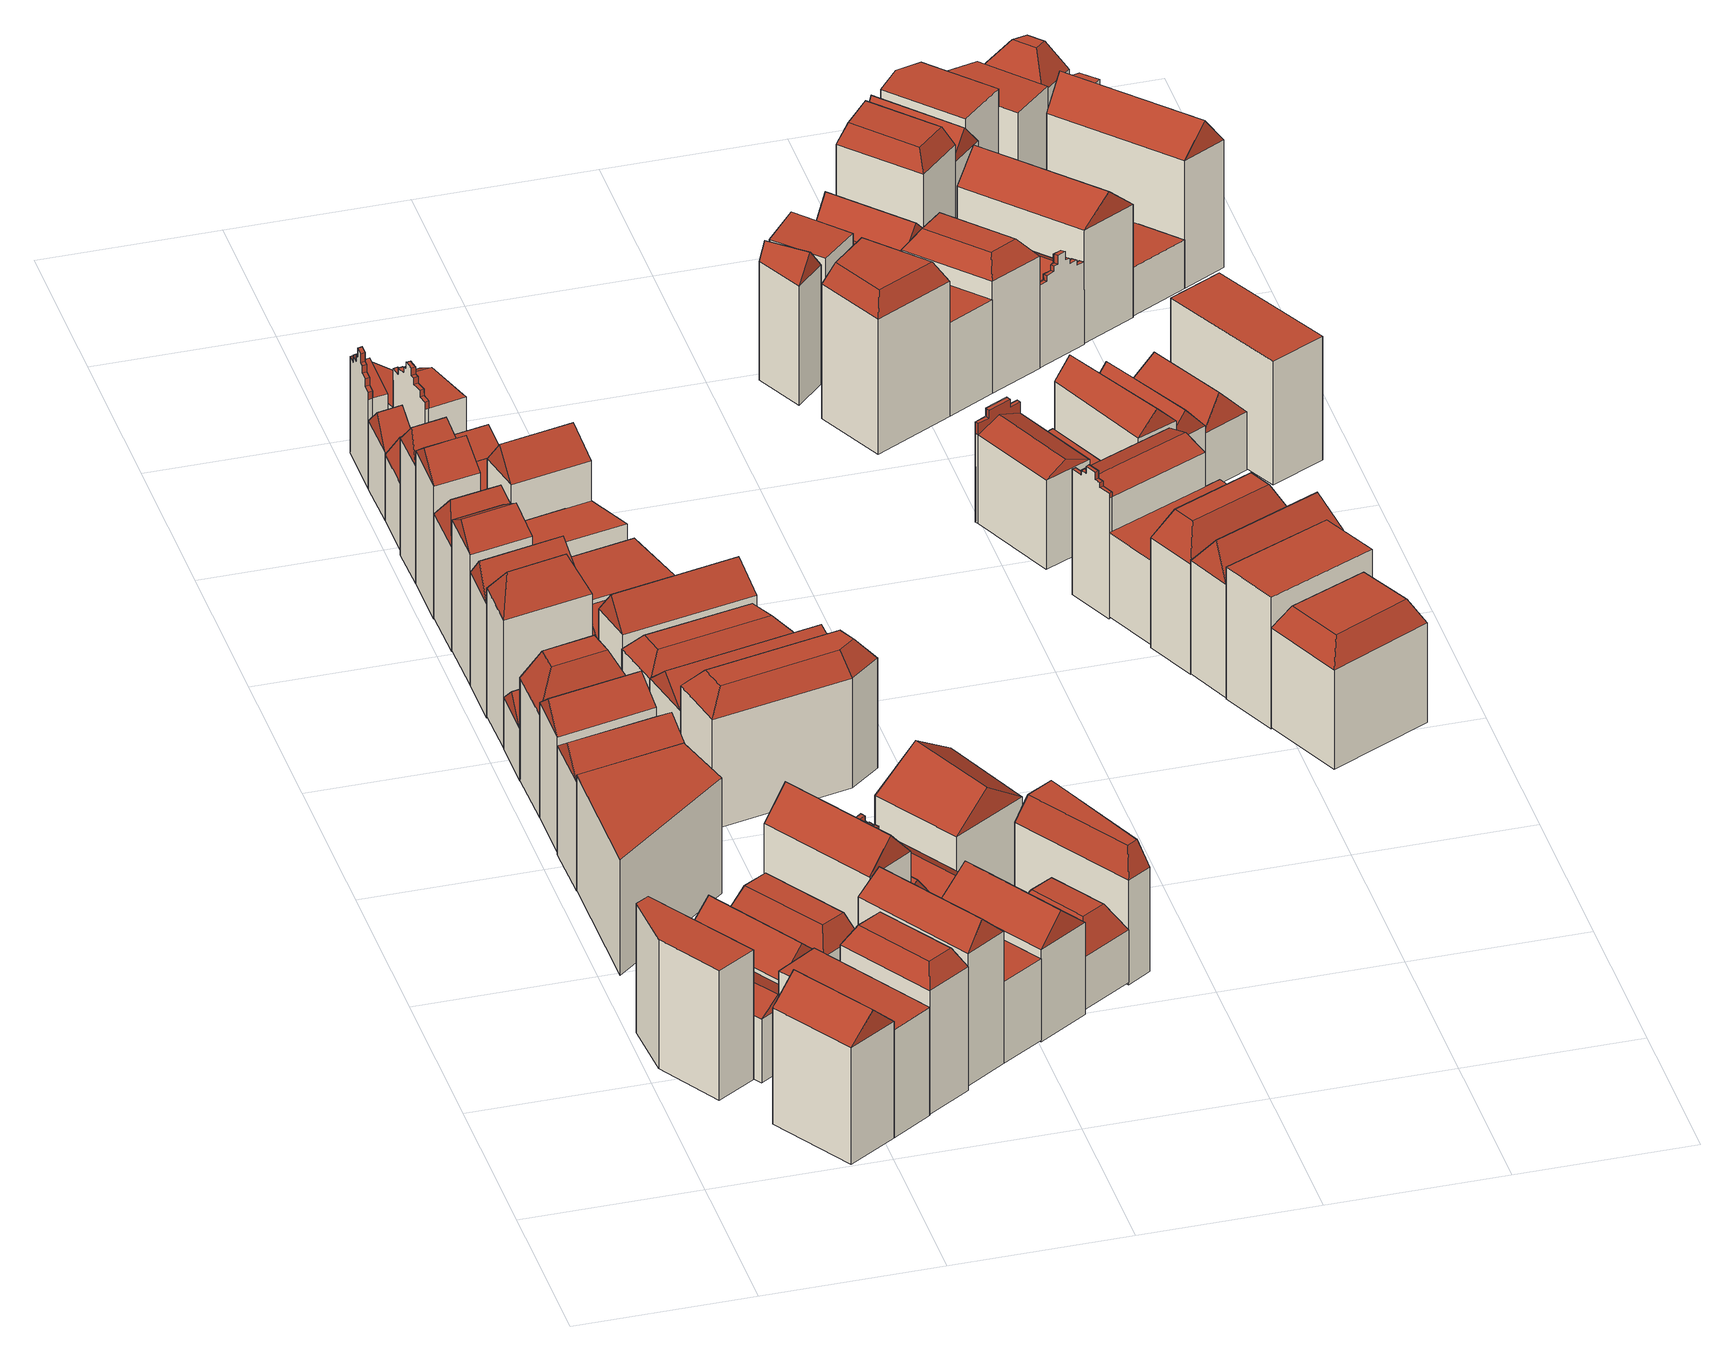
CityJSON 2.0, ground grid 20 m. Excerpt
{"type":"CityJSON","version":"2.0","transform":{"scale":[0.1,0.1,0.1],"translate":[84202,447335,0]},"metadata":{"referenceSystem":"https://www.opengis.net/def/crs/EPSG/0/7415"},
"CityObjects":{
"building1":{"type":"Building","geometry":[{"type":"Solid","lod":"2","boundaries":[[[[0,1,2,3,4]],[[5,6,7,8,9]],[[3,2,8,7]],[[0,4,6,5]],[[2,1,9,8]],[[4,3,7,6]],[[1,0,5,9]]]],"semantics":{"surfaces":[{"type":"GroundSurface"},{"type":"RoofSurface"},{"type":"WallSurface"}],"values":[[0,1,2,2,2,2,2]]}}]},
"building2":{"type":"Building","geometry":[{"type":"Solid","lod":"2","boundaries":[[[[10,11,12,13]],[[12,11,14,15]],[[10,13,16,17]],[[11,10,17,14]],[[17,16,18,19]],[[15,14,19,18]],[[14,17,19]],[[18,16,20,21,22,23,24,25,26,27,28,29,15]],[[30,31,32,33,34,35,36,37,38,39,40,41,42,4]],[[25,24,36,35]],[[26,25,35,34]],[[12,15,30,4]],[[27,26,34,33]],[[13,12,4,42]],[[20,16,41,40]],[[16,13,42,41]],[[28,27,33,32]],[[21,20,40,39]],[[29,28,32,31]],[[22,21,39,38]],[[15,29,31,30]],[[23,22,38,37]],[[24,23,37,36]]]],"semantics":{"surfaces":[{"type":"GroundSurface"},{"type":"WallSurface"},{"type":"RoofSurface"}],"values":[[0,1,1,1,2,2,2,2,1,2,2,1,2,0,2,1,2,2,2,2,2,2,2]]}}]},
"building3":{"type":"Building","geometry":[{"type":"Solid","lod":"2","boundaries":[[[[43,44,45,46]],[[45,44,47,48]],[[43,46,49,50]],[[46,45,48,49]],[[44,43,50,47]],[[50,49,51,52]],[[49,48,51]],[[48,47,52,51]],[[47,50,52]]]],"semantics":{"surfaces":[{"type":"GroundSurface"},{"type":"WallSurface"},{"type":"RoofSurface"}],"values":[[0,1,1,1,1,2,2,2,2]]}}]},
"building4":{"type":"Building","geometry":[{"type":"Solid","lod":"2","boundaries":[[[[53,54,42,55]],[[42,54,56,57]],[[53,55,58,59]],[[55,42,57,58]],[[54,53,59,56]],[[59,58,60,61]],[[58,57,60]],[[57,56,61,60]],[[56,59,61]]]],"semantics":{"surfaces":[{"type":"GroundSurface"},{"type":"WallSurface"},{"type":"RoofSurface"}],"values":[[0,1,1,1,1,2,2,2,2]]}}]},
"building5":{"type":"Building","geometry":[{"type":"Solid","lod":"2","boundaries":[[[[62,63,64,45]],[[65,66,67,68]],[[64,63,68,67]],[[62,45,66,65]],[[45,64,67,66]],[[63,62,65,68]]]],"semantics":{"surfaces":[{"type":"GroundSurface"},{"type":"RoofSurface"},{"type":"WallSurface"}],"values":[[0,1,2,2,2,2]]}}]},
"building6":{"type":"Building","geometry":[{"type":"Solid","lod":"2","boundaries":[[[[69,70,71,72]],[[73,74,75,76]],[[71,70,76,75]],[[69,72,74,73]],[[72,71,75,74]],[[70,69,73,76]]]],"semantics":{"surfaces":[{"type":"GroundSurface"},{"type":"RoofSurface"},{"type":"WallSurface"}],"values":[[0,1,2,2,2,2]]}}]},
"building7":{"type":"Building","geometry":[{"type":"Solid","lod":"2","boundaries":[[[[77,78,79,80]],[[79,78,81,82]],[[77,80,83,84]],[[80,79,82,83]],[[78,77,84,81]],[[84,83,85,86]],[[83,82,85]],[[82,81,86,85]],[[81,84,86]]]],"semantics":{"surfaces":[{"type":"GroundSurface"},{"type":"WallSurface"},{"type":"RoofSurface"}],"values":[[0,1,1,1,1,2,2,2,2]]}}]},
"building8":{"type":"Building","geometry":[{"type":"Solid","lod":"2","boundaries":[[[[87,88,89,90]],[[89,88,91,92]],[[87,90,93,94]],[[90,89,92,93]],[[88,87,94,91]],[[94,93,95,96]],[[93,92,95]],[[92,91,96,95]],[[91,94,96]]]],"semantics":{"surfaces":[{"type":"GroundSurface"},{"type":"WallSurface"},{"type":"RoofSurface"}],"values":[[0,1,1,1,1,2,2,2,2]]}}]},
"building9":{"type":"Building","geometry":[{"type":"Solid","lod":"2","boundaries":[[[[97,53,55,98]],[[55,53,99,100]],[[97,98,101,102]],[[98,55,100,101]],[[53,97,102,99]],[[99,102,103,104]],[[102,101,105,103]],[[101,100,106,105]],[[100,99,104,106]],[[103,105,106,104]]]],"semantics":{"surfaces":[{"type":"GroundSurface"},{"type":"WallSurface"},{"type":"RoofSurface"}],"values":[[0,1,1,1,1,2,2,2,2,2]]}}]},
"building10":{"type":"Building","geometry":[{"type":"Solid","lod":"2","boundaries":[[[[107,108,90,109]],[[90,108,110,111]],[[107,109,112,113]],[[109,90,111,112]],[[108,107,113,110]],[[110,113,114,115]],[[113,112,116,114]],[[112,111,117,116]],[[111,110,115,117]],[[114,116,117,115]]]],"semantics":{"surfaces":[{"type":"GroundSurface"},{"type":"WallSurface"},{"type":"RoofSurface"}],"values":[[0,1,1,1,1,2,2,2,2,2]]}}]},
"building11":{"type":"Building","geometry":[{"type":"Solid","lod":"2","boundaries":[[[[118,119,120,121]],[[120,119,122,123]],[[118,121,124,125]],[[121,120,123,124]],[[119,118,125,122]],[[122,125,126,127]],[[125,124,128,126]],[[124,123,129,128]],[[123,122,127,129]],[[126,128,129,127]]]],"semantics":{"surfaces":[{"type":"GroundSurface"},{"type":"WallSurface"},{"type":"RoofSurface"}],"values":[[0,1,1,1,1,2,2,2,2,2]]}}]},
"building12":{"type":"Building","geometry":[{"type":"Solid","lod":"2","boundaries":[[[[130,131,132,133]],[[132,131,134,135]],[[130,133,136,137]],[[133,132,135,136]],[[131,130,137,134]],[[137,136,138,139]],[[136,135,138]],[[135,134,139,138]],[[134,137,139]]]],"semantics":{"surfaces":[{"type":"GroundSurface"},{"type":"WallSurface"},{"type":"RoofSurface"}],"values":[[0,1,1,1,1,2,2,2,2]]}}]},
"building13":{"type":"Building","geometry":[{"type":"Solid","lod":"2","boundaries":[[[[140,141,142,143]],[[142,141,144,145]],[[140,143,146,147]],[[143,142,145,146]],[[141,140,147,144]],[[147,146,148,149]],[[146,145,148]],[[145,144,149,148]],[[144,147,149]]]],"semantics":{"surfaces":[{"type":"GroundSurface"},{"type":"WallSurface"},{"type":"RoofSurface"}],"values":[[0,1,1,1,1,2,2,2,2]]}}]},
"building14":{"type":"Building","geometry":[{"type":"Solid","lod":"2","boundaries":[[[[150,151,152,153]],[[152,151,154,155]],[[150,153,156,157]],[[153,152,155,156]],[[151,150,157,154]],[[157,156,158,159]],[[156,155,158]],[[155,154,159,158]],[[154,157,159]]]],"semantics":{"surfaces":[{"type":"GroundSurface"},{"type":"WallSurface"},{"type":"RoofSurface"}],"values":[[0,1,1,1,1,2,2,2,2]]}}]},
"building15":{"type":"Building","geometry":[{"type":"Solid","lod":"2","boundaries":[[[[160,161,162,163]],[[162,161,164,165]],[[160,163,166,167]],[[163,162,165,166]],[[161,160,167,164]],[[167,166,168,169]],[[166,165,168]],[[165,164,169,168]],[[164,167,169]]]],"semantics":{"surfaces":[{"type":"GroundSurface"},{"type":"WallSurface"},{"type":"RoofSurface"}],"values":[[0,1,1,1,1,2,2,2,2]]}}]},
"building16":{"type":"Building","geometry":[{"type":"Solid","lod":"2","boundaries":[[[[170,171,172,173]],[[172,171,174,175]],[[170,173,176,177]],[[173,172,175,176]],[[171,170,177,174]],[[177,176,178,179]],[[176,175,178]],[[175,174,179,178]],[[174,177,179]]]],"semantics":{"surfaces":[{"type":"GroundSurface"},{"type":"WallSurface"},{"type":"RoofSurface"}],"values":[[0,1,1,1,1,2,2,2,2]]}}]},
"building17":{"type":"Building","geometry":[{"type":"Solid","lod":"2","boundaries":[[[[180,181,182,183]],[[182,181,184,185]],[[180,183,186,187]],[[183,182,185,186]],[[181,180,187,184]],[[187,186,188,189]],[[186,185,188]],[[185,184,189,188]],[[184,187,189]]]],"semantics":{"surfaces":[{"type":"GroundSurface"},{"type":"WallSurface"},{"type":"RoofSurface"}],"values":[[0,1,1,1,1,2,2,2,2]]}}]},
"building18":{"type":"Building","geometry":[{"type":"Solid","lod":"2","boundaries":[[[[190,191,192,193]],[[192,191,194,195]],[[190,193,196,197]],[[193,192,195,196]],[[191,190,197,194]],[[197,196,198,199]],[[196,195,198]],[[195,194,199,198]],[[194,197,199]]]],"semantics":{"surfaces":[{"type":"GroundSurface"},{"type":"WallSurface"},{"type":"RoofSurface"}],"values":[[0,1,1,1,1,2,2,2,2]]}}]},
"building19":{"type":"Building","geometry":[{"type":"Solid","lod":"2","boundaries":[[[[200,201,202,203]],[[202,201,204,205]],[[200,203,206,207]],[[203,202,205,206]],[[201,200,207,204]],[[207,206,208,209]],[[206,205,208]],[[205,204,209,208]],[[204,207,209]]]],"semantics":{"surfaces":[{"type":"GroundSurface"},{"type":"WallSurface"},{"type":"RoofSurface"}],"values":[[0,1,1,1,1,2,2,2,2]]}}]},
"building20":{"type":"Building","geometry":[{"type":"Solid","lod":"2","boundaries":[[[[210,211,203,212]],[[203,211,213,214]],[[210,212,215,216]],[[212,203,214,215]],[[211,210,216,213]],[[216,215,217,218]],[[215,214,217]],[[214,213,218,217]],[[213,216,218]]]],"semantics":{"surfaces":[{"type":"GroundSurface"},{"type":"WallSurface"},{"type":"RoofSurface"}],"values":[[0,1,1,1,1,2,2,2,2]]}}]},
"building21":{"type":"Building","geometry":[{"type":"Solid","lod":"2","boundaries":[[[[219,220,221,222]],[[221,220,223,224]],[[219,222,225,226]],[[222,221,224,225]],[[220,219,226,223]],[[223,226,227,228]],[[226,225,229,227]],[[225,224,230,229]],[[224,223,228,230]],[[227,229,230,228]]]],"semantics":{"surfaces":[{"type":"GroundSurface"},{"type":"WallSurface"},{"type":"RoofSurface"}],"values":[[0,1,1,1,1,2,2,2,2,2]]}}]},
"building22":{"type":"Building","geometry":[{"type":"Solid","lod":"2","boundaries":[[[[231,232,233,182]],[[234,235,236,237]],[[233,232,237,236]],[[231,182,235,234]],[[182,233,236,235]],[[232,231,234,237]]]],"semantics":{"surfaces":[{"type":"GroundSurface"},{"type":"RoofSurface"},{"type":"WallSurface"}],"values":[[0,1,2,2,2,2]]}}]},
"building23":{"type":"Building","geometry":[{"type":"Solid","lod":"2","boundaries":[[[[238,239,173,240]],[[173,239,241,242]],[[238,240,243,244]],[[240,173,242,243]],[[239,238,244,241]],[[244,243,245,246]],[[243,242,245]],[[242,241,246,245]],[[241,244,246]]]],"semantics":{"surfaces":[{"type":"GroundSurface"},{"type":"WallSurface"},{"type":"RoofSurface"}],"values":[[0,1,1,1,1,2,2,2,2]]}}]},
"building24":{"type":"Building","geometry":[{"type":"Solid","lod":"2","boundaries":[[[[247,248,222,249]],[[222,248,250,251]],[[247,249,252,253]],[[249,222,251,252]],[[248,247,253,250]],[[253,252,254,255]],[[252,251,254]],[[251,250,255,254]],[[250,253,255]]]],"semantics":{"surfaces":[{"type":"GroundSurface"},{"type":"WallSurface"},{"type":"RoofSurface"}],"values":[[0,1,1,1,1,2,2,2,2]]}}]},
"building25":{"type":"Building","geometry":[{"type":"Solid","lod":"2","boundaries":[[[[256,247,257,258]],[[257,247,259,260]],[[256,258,261,262]],[[247,256,262,259]],[[262,261,263,264]],[[260,259,264,263]],[[259,262,264]],[[263,261,265,266,267,268,269,270,271,272,273,274,275,276,277,278,260]],[[279,280,281,282,283,284,285,286,287,288,289,290,291,292,293,294,295,249]],[[270,269,289,288]],[[278,277,281,280]],[[271,270,288,287]],[[260,278,280,279]],[[257,260,279,249]],[[272,271,287,286]],[[258,257,249,295]],[[265,261,294,293]],[[261,258,295,294]],[[273,272,286,285]],[[266,265,293,292]],[[274,273,285,284]],[[267,266,292,291]],[[275,274,284,283]],[[268,267,291,290]],[[276,275,283,282]],[[269,268,290,289]],[[277,276,282,281]]]],"semantics":{"surfaces":[{"type":"GroundSurface"},{"type":"WallSurface"},{"type":"RoofSurface"}],"values":[[0,1,1,1,2,2,2,2,1,2,2,2,2,1,2,0,2,1,2,2,2,2,2,2,2,2,2]]}}]},
"building26":{"type":"Building","geometry":[{"type":"Solid","lod":"2","boundaries":[[[[296,297,298,299]],[[298,297,300,301]],[[296,299,302,303]],[[299,298,301,302]],[[297,296,303,300]],[[303,302,304]],[[302,301,305,304]],[[301,300,305]],[[300,303,304,305]]]],"semantics":{"surfaces":[{"type":"GroundSurface"},{"type":"WallSurface"},{"type":"RoofSurface"}],"values":[[0,1,1,1,1,2,2,2,2]]}}]},
"building27":{"type":"Building","geometry":[{"type":"Solid","lod":"2","boundaries":[[[[306,307,299,308]],[[299,307,309,310]],[[306,308,311,312]],[[308,299,310,311]],[[312,311,313,314]],[[311,310,313]],[[310,309,314,313]],[[314,309,315,316,317,318,319,320,321,322,323,324,325,326,327,328,312]],[[329,330,331,332,333,334,335,336,337,338,339,340,341,342,343,344,296,345]],[[320,319,339,338]],[[307,306,345,296]],[[328,327,331,330]],[[309,307,296,344]],[[321,320,338,337]],[[312,328,330,329]],[[322,321,337,336]],[[315,309,344,343]],[[323,322,336,335]],[[316,315,343,342]],[[306,312,329,345]],[[324,323,335,334]],[[317,316,342,341]],[[325,324,334,333]],[[318,317,341,340]],[[326,325,333,332]],[[319,318,340,339]],[[327,326,332,331]]]],"semantics":{"surfaces":[{"type":"GroundSurface"},{"type":"WallSurface"},{"type":"RoofSurface"}],"values":[[0,1,1,1,2,2,2,2,1,2,0,2,1,2,2,2,2,2,2,1,2,2,2,2,2,2,2]]}}]},
"building28":{"type":"Building","geometry":[{"type":"Solid","lod":"2","boundaries":[[[[346,347,348,349]],[[348,347,350,351]],[[346,349,352,353]],[[349,348,351,352]],[[347,346,353,350]],[[353,352,354,355]],[[352,351,354]],[[351,350,355,354]],[[350,353,355]]]],"semantics":{"surfaces":[{"type":"GroundSurface"},{"type":"WallSurface"},{"type":"RoofSurface"}],"values":[[0,1,1,1,1,2,2,2,2]]}}]},
"building29":{"type":"Building","geometry":[{"type":"Solid","lod":"2","boundaries":[[[[356,357,358,359]],[[360,361,362,363]],[[358,357,363,362]],[[356,359,361,360]],[[359,358,362,361]],[[357,356,360,363]]]],"semantics":{"surfaces":[{"type":"GroundSurface"},{"type":"RoofSurface"},{"type":"WallSurface"}],"values":[[0,1,2,2,2,2]]}}]},
"building30":{"type":"Building","geometry":[{"type":"Solid","lod":"2","boundaries":[[[[364,365,366,367]],[[366,365,368,369]],[[364,367,370,371]],[[365,364,371,368]],[[371,370,372,373]],[[369,368,373,372]],[[368,371,373]],[[372,370,374,375,376,377,378,379,380,381,382,383,384,385,386,387,369]],[[388,389,390,391,392,393,394,395,396,397,398,399,400,401,402,403,404,405]],[[379,378,398,397]],[[387,386,390,389]],[[380,379,397,396]],[[369,387,389,388]],[[366,369,388,405]],[[381,380,396,395]],[[367,366,405,404]],[[374,370,403,402]],[[370,367,404,403]],[[382,381,395,394]],[[375,374,402,401]],[[383,382,394,393]],[[376,375,401,400]],[[384,383,393,392]],[[377,376,400,399]],[[385,384,392,391]],[[378,377,399,398]],[[386,385,391,390]]]],"semantics":{"surfaces":[{"type":"GroundSurface"},{"type":"WallSurface"},{"type":"RoofSurface"}],"values":[[0,1,1,1,2,2,2,2,1,2,2,2,2,1,2,0,2,1,2,2,2,2,2,2,2,2,2]]}}]},
"building31":{"type":"Building","geometry":[{"type":"Solid","lod":"2","boundaries":[[[[406,407,408,409]],[[408,407,410,411]],[[406,409,412,413]],[[409,408,411,412]],[[407,406,413,410]],[[413,412,414,415]],[[412,411,414]],[[411,410,415,414]],[[410,413,415]]]],"semantics":{"surfaces":[{"type":"GroundSurface"},{"type":"WallSurface"},{"type":"RoofSurface"}],"values":[[0,1,1,1,1,2,2,2,2]]}}]},
"building32":{"type":"Building","geometry":[{"type":"Solid","lod":"2","boundaries":[[[[416,417,418,419]],[[420,421,422,423]],[[418,417,423,422]],[[416,419,421,420]],[[419,418,422,421]],[[417,416,420,423]]]],"semantics":{"surfaces":[{"type":"GroundSurface"},{"type":"RoofSurface"},{"type":"WallSurface"}],"values":[[0,1,2,2,2,2]]}}]},
"building33":{"type":"Building","geometry":[{"type":"Solid","lod":"2","boundaries":[[[[424,425,426,427]],[[426,425,428,429]],[[424,427,430,431]],[[427,426,429,430]],[[425,424,431,428]],[[431,430,432,433]],[[430,429,432]],[[429,428,433,432]],[[428,431,433]]]],"semantics":{"surfaces":[{"type":"GroundSurface"},{"type":"WallSurface"},{"type":"RoofSurface"}],"values":[[0,1,1,1,1,2,2,2,2]]}}]},
"building34":{"type":"Building","geometry":[{"type":"Solid","lod":"2","boundaries":[[[[434,435,436,437]],[[436,435,438,439]],[[434,437,440,441]],[[437,436,439,440]],[[435,434,441,438]],[[441,440,442,443]],[[440,439,442]],[[439,438,443,442]],[[438,441,443]]]],"semantics":{"surfaces":[{"type":"GroundSurface"},{"type":"WallSurface"},{"type":"RoofSurface"}],"values":[[0,1,1,1,1,2,2,2,2]]}}]},
"building35":{"type":"Building","geometry":[{"type":"Solid","lod":"2","boundaries":[[[[444,445,446,447]],[[446,445,448,449]],[[444,447,450,451]],[[447,446,449,450]],[[445,444,451,448]],[[451,450,452,453]],[[450,449,452]],[[449,448,453,452]],[[448,451,453]]]],"semantics":{"surfaces":[{"type":"GroundSurface"},{"type":"WallSurface"},{"type":"RoofSurface"}],"values":[[0,1,1,1,1,2,2,2,2]]}}]},
"building36":{"type":"Building","geometry":[{"type":"Solid","lod":"2","boundaries":[[[[454,444,447,455]],[[447,444,456,457]],[[454,455,458,459]],[[455,447,457,458]],[[444,454,459,456]],[[459,458,460,461]],[[458,457,460]],[[457,456,461,460]],[[456,459,461]]]],"semantics":{"surfaces":[{"type":"GroundSurface"},{"type":"WallSurface"},{"type":"RoofSurface"}],"values":[[0,1,1,1,1,2,2,2,2]]}}]},
"building37":{"type":"Building","geometry":[{"type":"Solid","lod":"2","boundaries":[[[[462,463,464,465]],[[464,463,466,467]],[[462,465,468,469]],[[465,464,467,468]],[[463,462,469,466]],[[466,469,470,471]],[[469,468,472,470]],[[468,467,473,472]],[[467,466,471,473]],[[470,472,473,471]]]],"semantics":{"surfaces":[{"type":"GroundSurface"},{"type":"WallSurface"},{"type":"RoofSurface"}],"values":[[0,1,1,1,1,2,2,2,2,2]]}}]},
"building38":{"type":"Building","geometry":[{"type":"Solid","lod":"2","boundaries":[[[[474,475,476,477,478]],[[477,476,479,480]],[[474,478,481,482]],[[476,475,483,479]],[[478,477,480,481]],[[475,474,482,483]],[[483,482,484,485]],[[482,481,486,484]],[[481,480,487,486]],[[480,479,488,487]],[[479,483,485,488]],[[484,486,487,488,485]]]],"semantics":{"surfaces":[{"type":"GroundSurface"},{"type":"WallSurface"},{"type":"RoofSurface"}],"values":[[0,1,1,1,1,1,2,2,2,2,2,2]]}}]},
"building39":{"type":"Building","geometry":[{"type":"Solid","lod":"2","boundaries":[[[[489,490,465,491]],[[465,490,492,493]],[[489,491,494,495]],[[491,465,493,494]],[[490,489,495,492]],[[495,494,496,497]],[[494,493,496]],[[493,492,497,496]],[[492,495,497]]]],"semantics":{"surfaces":[{"type":"GroundSurface"},{"type":"WallSurface"},{"type":"RoofSurface"}],"values":[[0,1,1,1,1,2,2,2,2]]}}]},
"building40":{"type":"Building","geometry":[{"type":"Solid","lod":"2","boundaries":[[[[498,499,500,501]],[[500,499,502,503]],[[498,501,504,505]],[[501,500,503,504]],[[499,498,505,502]],[[505,504,506]],[[504,503,507,506]],[[503,502,507]],[[502,505,506,507]]]],"semantics":{"surfaces":[{"type":"GroundSurface"},{"type":"WallSurface"},{"type":"RoofSurface"}],"values":[[0,1,1,1,1,2,2,2,2]]}}]},
"building41":{"type":"Building","geometry":[{"type":"Solid","lod":"2","boundaries":[[[[508,509,510,511]],[[510,509,512,513]],[[508,511,514,515]],[[511,510,513,514]],[[509,508,515,512]],[[512,515,516,517]],[[515,514,518,516]],[[514,513,519,518]],[[513,512,517,519]],[[516,518,519,517]]]],"semantics":{"surfaces":[{"type":"GroundSurface"},{"type":"WallSurface"},{"type":"RoofSurface"}],"values":[[0,1,1,1,1,2,2,2,2,2]]}}]},
"building42":{"type":"Building","geometry":[{"type":"Solid","lod":"2","boundaries":[[[[520,521,522,523]],[[522,521,524,525]],[[520,523,526,527]],[[523,522,525,526]],[[521,520,527,524]],[[524,527,528,529]],[[527,526,530,528]],[[526,525,531,530]],[[525,524,529,531]],[[528,530,531,529]]]],"semantics":{"surfaces":[{"type":"GroundSurface"},{"type":"WallSurface"},{"type":"RoofSurface"}],"values":[[0,1,1,1,1,2,2,2,2,2]]}}]},
"building43":{"type":"Building","geometry":[{"type":"Solid","lod":"2","boundaries":[[[[532,533,534,535]],[[535,534,536,537]],[[533,532,538,539]],[[534,533,539,536]],[[532,535,537,538]],[[538,537,540]],[[537,536,541,540]],[[536,539,541]],[[539,538,540,541]]]],"semantics":{"surfaces":[{"type":"GroundSurface"},{"type":"WallSurface"},{"type":"RoofSurface"}],"values":[[0,1,1,1,1,2,2,2,2]]}}]},
"building44":{"type":"Building","geometry":[{"type":"Solid","lod":"2","boundaries":[[[[542,543,534,544]],[[545,546,547,548]],[[542,544,546,545]],[[544,534,547,546]],[[543,542,545,548]],[[534,543,548,547]]]],"semantics":{"surfaces":[{"type":"GroundSurface"},{"type":"RoofSurface"},{"type":"WallSurface"}],"values":[[0,1,2,2,2,2]]}}]},
"building45":{"type":"Building","geometry":[{"type":"Solid","lod":"2","boundaries":[[[[549,550,551,552]],[[551,550,553,554]],[[549,552,555,556]],[[552,551,554,555]],[[550,549,556,553]],[[553,556,557,558]],[[556,555,559,557]],[[555,554,560,559]],[[554,553,558,560]],[[557,559,560,558]]]],"semantics":{"surfaces":[{"type":"GroundSurface"},{"type":"WallSurface"},{"type":"RoofSurface"}],"values":[[0,1,1,1,1,2,2,2,2,2]]}}]},
"building46":{"type":"Building","geometry":[{"type":"Solid","lod":"2","boundaries":[[[[561,562,563,564]],[[561,564,565,566]],[[564,563,567,565]],[[563,562,568,567]],[[566,565,569,570]],[[565,567,569]],[[567,568,570,569]],[[570,568,571,572,573,574,575,576,566]],[[577,578,579,580,581,582,583,584,585,586]],[[566,576,578,577]],[[574,573,581,580]],[[562,561,586,585]],[[571,568,584,583]],[[575,574,580,579]],[[568,562,585,584]],[[572,571,583,582]],[[576,575,579,578]],[[573,572,582,581]],[[561,566,577,586]]]],"semantics":{"surfaces":[{"type":"GroundSurface"},{"type":"WallSurface"},{"type":"RoofSurface"}],"values":[[0,1,1,1,2,2,2,2,1,2,2,0,2,2,1,2,2,2,1]]}}]},
"building47":{"type":"Building","geometry":[{"type":"Solid","lod":"2","boundaries":[[[[587,588,589,590]],[[591,592,593,594]],[[589,588,594,593]],[[587,590,592,591]],[[590,589,593,592]],[[588,587,591,594]]]],"semantics":{"surfaces":[{"type":"GroundSurface"},{"type":"RoofSurface"},{"type":"WallSurface"}],"values":[[0,1,2,2,2,2]]}}]},
"building48":{"type":"Building","geometry":[{"type":"Solid","lod":"2","boundaries":[[[[595,596,597,598]],[[597,596,599,600]],[[595,598,601,602]],[[596,595,602,599]],[[602,601,603,604]],[[600,599,604,603]],[[599,602,604]],[[603,601,605,606,607,608,609,610,611,612,613,614,600]],[[615,616,617,618,619,620,621,622,623,624,625,626,627,628]],[[610,609,621,620]],[[611,610,620,619]],[[597,600,615,628]],[[612,611,619,618]],[[598,597,628,627]],[[605,601,626,625]],[[601,598,627,626]],[[613,612,618,617]],[[606,605,625,624]],[[614,613,617,616]],[[607,606,624,623]],[[600,614,616,615]],[[608,607,623,622]],[[609,608,622,621]]]],"semantics":{"surfaces":[{"type":"GroundSurface"},{"type":"WallSurface"},{"type":"RoofSurface"}],"values":[[0,1,1,1,2,2,2,2,1,2,2,1,2,0,2,1,2,2,2,2,2,2,2]]}}]},
"building49":{"type":"Building","geometry":[{"type":"Solid","lod":"2","boundaries":[[[[629,630,631,632]],[[632,631,633,634]],[[630,629,635,636]],[[631,630,636,633]],[[629,632,634,635]],[[636,635,637,638]],[[635,634,639,637]],[[634,633,640,639]],[[633,636,638,640]],[[637,639,640,638]]]],"semantics":{"surfaces":[{"type":"GroundSurface"},{"type":"WallSurface"},{"type":"RoofSurface"}],"values":[[0,1,1,1,1,2,2,2,2,2]]}}]},
"building50":{"type":"Building","geometry":[{"type":"Solid","lod":"2","boundaries":[[[[641,642,643,552]],[[644,645,646,647]],[[552,643,646,645]],[[642,641,644,647]],[[643,642,647,646]],[[641,552,645,644]]]],"semantics":{"surfaces":[{"type":"GroundSurface"},{"type":"RoofSurface"},{"type":"WallSurface"}],"values":[[0,1,2,2,2,2]]}}]},
"building51":{"type":"Building","geometry":[{"type":"Solid","lod":"2","boundaries":[[[[648,649,650,651]],[[652,653,654,655]],[[650,649,655,654]],[[648,651,653,652]],[[651,650,654,653]],[[649,648,652,655]]]],"semantics":{"surfaces":[{"type":"GroundSurface"},{"type":"RoofSurface"},{"type":"WallSurface"}],"values":[[0,1,2,2,2,2]]}}]},
"building52":{"type":"Building","geometry":[{"type":"Solid","lod":"2","boundaries":[[[[656,657,658,659]],[[658,657,660,661]],[[656,659,662,663]],[[659,658,661,662]],[[657,656,663,660]],[[660,663,664,665]],[[663,662,666,664]],[[662,661,667,666]],[[661,660,665,667]],[[664,666,667,665]]]],"semantics":{"surfaces":[{"type":"GroundSurface"},{"type":"WallSurface"},{"type":"RoofSurface"}],"values":[[0,1,1,1,1,2,2,2,2,2]]}}]},
"building53":{"type":"Building","geometry":[{"type":"Solid","lod":"2","boundaries":[[[[668,669,590,670]],[[590,669,671,672]],[[668,670,673,674]],[[670,590,672,673]],[[669,668,674,671]],[[674,673,675,676]],[[673,672,675]],[[672,671,676,675]],[[671,674,676]]]],"semantics":{"surfaces":[{"type":"GroundSurface"},{"type":"WallSurface"},{"type":"RoofSurface"}],"values":[[0,1,1,1,1,2,2,2,2]]}}]},
"building54":{"type":"Building","geometry":[{"type":"Solid","lod":"2","boundaries":[[[[677,678,679,680]],[[681,682,683,684]],[[679,678,684,683]],[[677,680,682,681]],[[680,679,683,682]],[[678,677,681,684]]]],"semantics":{"surfaces":[{"type":"GroundSurface"},{"type":"RoofSurface"},{"type":"WallSurface"}],"values":[[0,1,2,2,2,2]]}}]},
"building55":{"type":"Building","geometry":[{"type":"Solid","lod":"2","boundaries":[[[[685,686,687,688]],[[687,686,689,690]],[[685,688,691,692]],[[688,687,690,691]],[[686,685,692,689]],[[692,691,693,694]],[[691,690,693]],[[690,689,694,693]],[[689,692,694]]]],"semantics":{"surfaces":[{"type":"GroundSurface"},{"type":"WallSurface"},{"type":"RoofSurface"}],"values":[[0,1,1,1,1,2,2,2,2]]}}]},
"building56":{"type":"Building","geometry":[{"type":"Solid","lod":"2","boundaries":[[[[695,696,697,698]],[[698,697,699,700]],[[696,695,701,702]],[[697,696,702,699]],[[695,698,700,701]],[[702,701,703,704]],[[701,700,705,703]],[[700,699,706,705]],[[699,702,704,706]],[[703,705,706,704]]]],"semantics":{"surfaces":[{"type":"GroundSurface"},{"type":"WallSurface"},{"type":"RoofSurface"}],"values":[[0,1,1,1,1,2,2,2,2,2]]}}]},
"building57":{"type":"Building","geometry":[{"type":"Solid","lod":"2","boundaries":[[[[707,708,709,710]],[[710,709,711,712]],[[708,707,713,714]],[[709,708,714,711]],[[707,710,712,713]],[[713,712,715,716]],[[712,711,715]],[[711,714,716,715]],[[714,713,716]]]],"semantics":{"surfaces":[{"type":"GroundSurface"},{"type":"WallSurface"},{"type":"RoofSurface"}],"values":[[0,1,1,1,1,2,2,2,2]]}}]},
"building58":{"type":"Building","geometry":[{"type":"Solid","lod":"2","boundaries":[[[[717,718,719,643]],[[643,719,720,721]],[[718,717,722,723]],[[719,718,723,720]],[[717,643,721,722]],[[723,722,724,725]],[[722,721,726,724]],[[721,720,727,726]],[[720,723,725,727]],[[724,726,727,725]]]],"semantics":{"surfaces":[{"type":"GroundSurface"},{"type":"WallSurface"},{"type":"RoofSurface"}],"values":[[0,1,1,1,1,2,2,2,2,2]]}}]},
"building59":{"type":"Building","geometry":[{"type":"Solid","lod":"2","boundaries":[[[[728,729,670,730]],[[728,730,731,732]],[[730,670,733,731]],[[729,728,732,734]],[[670,729,734,733]],[[734,732,735,736]],[[732,731,737,735]],[[731,733,738,737]],[[733,734,736,738]],[[735,737,738,736]]]],"semantics":{"surfaces":[{"type":"GroundSurface"},{"type":"WallSurface"},{"type":"RoofSurface"}],"values":[[0,1,1,1,1,2,2,2,2,2]]}}]},
"building60":{"type":"Building","geometry":[{"type":"Solid","lod":"2","boundaries":[[[[739,740,741,742]],[[741,740,743,744]],[[739,742,745,746]],[[742,741,744,745]],[[740,739,746,743]],[[746,745,747,748]],[[745,744,747]],[[744,743,748,747]],[[743,746,748]]]],"semantics":{"surfaces":[{"type":"GroundSurface"},{"type":"WallSurface"},{"type":"RoofSurface"}],"values":[[0,1,1,1,1,2,2,2,2]]}}]},
"building61":{"type":"Building","geometry":[{"type":"Solid","lod":"2","boundaries":[[[[749,750,751,752]],[[751,750,753,754]],[[749,752,755,756]],[[752,751,754,755]],[[750,749,756,753]],[[756,755,757,758]],[[755,754,757]],[[754,753,758,757]],[[753,756,758]]]],"semantics":{"surfaces":[{"type":"GroundSurface"},{"type":"WallSurface"},{"type":"RoofSurface"}],"values":[[0,1,1,1,1,2,2,2,2]]}}]},
"building62":{"type":"Building","geometry":[{"type":"Solid","lod":"2","boundaries":[[[[759,760,761,762]],[[760,759,763,764]],[[761,760,764,765]],[[759,762,766,763]],[[763,766,767,768]],[[765,764,768,767]],[[764,763,768]],[[767,766,769,770,771,772,773,774,775,776,777,778,779,780,781,782,765]],[[783,784,785,786,787,788,789,790,791,792,793,794,795,796,797,798,799,800]],[[781,780,786,785]],[[774,773,793,792]],[[782,781,785,784]],[[761,765,783,800]],[[775,774,792,791]],[[765,782,784,783]],[[766,762,799,798]],[[776,775,791,790]],[[762,761,800,799]],[[769,766,798,797]],[[777,776,790,789]],[[770,769,797,796]],[[778,777,789,788]],[[771,770,796,795]],[[779,778,788,787]],[[772,771,795,794]],[[780,779,787,786]],[[773,772,794,793]]]],"semantics":{"surfaces":[{"type":"GroundSurface"},{"type":"WallSurface"},{"type":"RoofSurface"}],"values":[[0,1,1,1,2,2,2,2,1,2,2,2,1,2,2,1,2,0,2,2,2,2,2,2,2,2,2]]}}]},
"building63":{"type":"Building","geometry":[{"type":"Solid","lod":"2","boundaries":[[[[801,802,803,804]],[[803,802,805,806]],[[801,804,807,808]],[[804,803,806,807]],[[802,801,808,805]],[[808,807,809,810]],[[807,806,809]],[[806,805,810,809]],[[805,808,810]]]],"semantics":{"surfaces":[{"type":"GroundSurface"},{"type":"WallSurface"},{"type":"RoofSurface"}],"values":[[0,1,1,1,1,2,2,2,2]]}}]},
"building64":{"type":"Building","geometry":[{"type":"Solid","lod":"2","boundaries":[[[[811,812,752,813,814]],[[815,816,817,818,819]],[[813,752,818,817]],[[811,814,816,815]],[[752,812,819,818]],[[814,813,817,816]],[[812,811,815,819]]]],"semantics":{"surfaces":[{"type":"GroundSurface"},{"type":"RoofSurface"},{"type":"WallSurface"}],"values":[[0,1,2,2,2,2,2]]}}]},
"building65":{"type":"Building","geometry":[{"type":"Solid","lod":"2","boundaries":[[[[820,821,822,823]],[[822,821,824,825]],[[820,823,826,827]],[[823,822,825,826]],[[821,820,827,824]],[[827,826,828,829]],[[826,825,828]],[[825,824,829,828]],[[824,827,829]]]],"semantics":{"surfaces":[{"type":"GroundSurface"},{"type":"WallSurface"},{"type":"RoofSurface"}],"values":[[0,1,1,1,1,2,2,2,2]]}}]},
"building66":{"type":"Building","geometry":[{"type":"Solid","lod":"2","boundaries":[[[[830,831,832,833]],[[834,835,836,837]],[[832,831,837,836]],[[830,833,835,834]],[[833,832,836,835]],[[831,830,834,837]]]],"semantics":{"surfaces":[{"type":"GroundSurface"},{"type":"RoofSurface"},{"type":"WallSurface"}],"values":[[0,1,2,2,2,2]]}}]},
"building67":{"type":"Building","geometry":[{"type":"Solid","lod":"2","boundaries":[[[[838,839,840,841]],[[842,843,844,845]],[[840,839,845,844]],[[838,841,843,842]],[[841,840,844,843]],[[839,838,842,845]]]],"semantics":{"surfaces":[{"type":"GroundSurface"},{"type":"RoofSurface"},{"type":"WallSurface"}],"values":[[0,1,2,2,2,2]]}}]},
"building68":{"type":"Building","geometry":[{"type":"Solid","lod":"2","boundaries":[[[[846,847,848,849]],[[850,851,852,853]],[[847,846,850,853]],[[848,847,853,852]],[[846,849,851,850]],[[849,848,852,851]]]],"semantics":{"surfaces":[{"type":"GroundSurface"},{"type":"RoofSurface"},{"type":"WallSurface"}],"values":[[0,1,2,2,2,2]]}}]},
"building69":{"type":"Building","geometry":[{"type":"Solid","lod":"2","boundaries":[[[[854,855,841,856]],[[856,841,857,858]],[[855,854,859,860]],[[841,855,860,857]],[[854,856,858,859]],[[860,859,861,862]],[[859,858,863,861]],[[858,857,864,863]],[[857,860,862,864]],[[861,863,864,862]]]],"semantics":{"surfaces":[{"type":"GroundSurface"},{"type":"WallSurface"},{"type":"RoofSurface"}],"values":[[0,1,1,1,1,2,2,2,2,2]]}}]},
"building70":{"type":"Building","geometry":[{"type":"Solid","lod":"2","boundaries":[[[[865,866,867,848]],[[848,867,868,869]],[[866,865,870,871]],[[867,866,871,868]],[[865,848,869,870]],[[870,869,872,873]],[[869,868,872]],[[868,871,873,872]],[[871,870,873]]]],"semantics":{"surfaces":[{"type":"GroundSurface"},{"type":"WallSurface"},{"type":"RoofSurface"}],"values":[[0,1,1,1,1,2,2,2,2]]}}]},
"building71":{"type":"Building","geometry":[{"type":"Solid","lod":"2","boundaries":[[[[874,875,876,877]],[[878,879,880,881]],[[877,876,880,879]],[[875,874,878,881]],[[876,875,881,880]],[[874,877,879,878]]]],"semantics":{"surfaces":[{"type":"GroundSurface"},{"type":"RoofSurface"},{"type":"WallSurface"}],"values":[[0,1,2,2,2,2]]}}]}
},
"vertices":[
[100,171,9],[56,144,9],[12,216,9],[8,285,9],[23,294,9],[100,171,169],[23,294,169],[8,285,169],[12,216,169],[56,144,169],
[156,193,9],[106,162,9],[26,290,9],[76,321,9],[106,162,88],[26,290,88],[76,321,88],[156,193,88],[51,305,102],[129,181,102],[76,321,96],[63,313,96],[63,313,104],[57,309,104],[57,309,116],[44,301,116],[44,301,104],[38,297,104],[38,297,96],[26,290,96],[23,294,88],[23,294,96],[36,302,96],[36,302,104],[42,306,104],[42,306,116],[54,313,116],[54,313,104],[61,317,104],[61,317,96],[73,325,96],[73,325,88],[73,325,9],
[99,95,4],[153,129,4],[211,37,4],[156,3,4],[153,129,148],[211,37,148],[156,3,148],[99,95,148],[184,20,179],[126,112,179],
[197,249,9],[142,215,9],[128,360,9],[142,215,93],[73,325,93],[128,360,93],[197,249,93],[101,342,124],[169,232,124],
[127,171,4],[173,201,4],[257,66,4],[127,171,138],[211,37,138],[257,66,138],[173,201,138],
[19,383,13],[18,543,13],[139,568,13],[159,497,13],[19,383,156],[159,497,156],[139,568,156],[18,543,156],
[129,636,12],[143,569,12],[18,543,12],[17,612,12],[143,569,146],[18,543,146],[17,612,146],[129,636,146],[18,578,172],[136,602,172],
[116,698,15],[129,636,15],[17,612,15],[17,677,15],[129,636,157],[17,612,157],[17,677,157],[116,698,157],[17,645,183],[122,667,183],
[242,278,9],[173,388,9],[197,249,90],[128,360,90],[173,388,90],[242,278,90],[227,281,119],[200,265,119],[170,372,119],[143,356,119],
[109,766,15],[123,700,15],[16,747,15],[123,700,142],[17,677,142],[16,747,142],[109,766,142],[94,744,182],[100,714,182],[35,731,182],[36,701,182],
[192,171,5],[242,202,5],[307,97,5],[257,66,5],[242,202,158],[307,97,158],[257,66,158],[192,171,158],[210,167,182],[238,184,182],[262,84,182],[290,101,182],
[123,830,14],[135,772,14],[16,747,14],[16,807,14],[135,772,78],[16,747,78],[16,807,78],[123,830,78],[16,777,105],[129,801,105],
[104,887,15],[116,828,15],[16,807,15],[15,868,15],[116,828,173],[16,807,173],[15,868,173],[104,887,173],[29,840,209],[96,855,209],
[106,949,12],[119,890,12],[15,868,12],[15,929,12],[119,890,152],[15,868,152],[15,929,152],[106,949,152],[16,899,186],[111,919,186],
[72,1007,13],[85,944,13],[15,929,13],[14,995,13],[85,944,174],[15,929,174],[14,995,174],[72,1007,174],[15,962,196],[77,975,196],
[303,298,8],[250,265,8],[173,388,8],[227,421,8],[250,265,169],[173,388,169],[227,421,169],[303,298,169],[200,404,205],[277,282,205],
[227,227,11],[272,255,11],[353,126,11],[307,97,11],[272,255,174],[353,126,174],[307,97,174],[227,227,174],[327,116,201],[252,236,201],
[81,1073,11],[94,1011,11],[14,995,11],[13,1059,11],[94,1011,139],[14,995,139],[13,1059,139],[81,1073,139],[23,1029,175],[79,1040,175],
[53,1135,9],[66,1070,9],[13,1059,9],[13,1126,9],[66,1070,173],[13,1059,173],[13,1126,173],[53,1135,173],[13,1093,199],[60,1102,199],
[55,1189,9],[66,1137,9],[12,1180,9],[66,1137,153],[13,1126,153],[12,1180,153],[55,1189,153],[17,1154,183],[56,1162,183],
[40,1241,15],[51,1188,15],[12,1180,15],[12,1235,15],[51,1188,97],[12,1180,97],[12,1235,97],[40,1241,97],[30,1226,123],[35,1198,123],[25,1225,123],[25,1196,123],
[270,260,11],[317,289,11],[401,155,11],[270,260,112],[353,126,112],[401,155,112],[317,289,112],
[341,340,8],[295,312,8],[272,450,8],[295,312,77],[227,421,77],[272,450,77],[341,340,77],[249,435,113],[318,326,113],
[33,1300,15],[46,1242,15],[11,1295,15],[46,1242,99],[12,1235,99],[11,1295,99],[33,1300,99],[12,1265,129],[40,1271,129],
[20,1365,15],[16,1297,15],[16,1364,15],[33,1300,125],[16,1297,125],[16,1364,125],[20,1365,125],[16,1330,150],[23,1332,150],[16,1364,134],[16,1353,134],[16,1353,143],[16,1341,143],[16,1341,152],[16,1336,152],[16,1336,163],[16,1325,163],[16,1325,152],[16,1319,152],[16,1319,143],[16,1308,143],[16,1308,134],[16,1297,134],[11,1295,125],[11,1295,134],[11,1307,134],[11,1307,143],[11,1318,143],[11,1318,152],[11,1324,152],[11,1324,163],[11,1335,163],[11,1335,152],[11,1340,152],[11,1340,143],[11,1352,143],[11,1352,134],[11,1363,134],[11,1363,125],[11,1363,15],
[37,1294,15],[22,1362,15],[35,1365,15],[67,1300,15],[22,1362,111],[35,1365,111],[67,1300,111],[37,1294,111],[50,1300,146],[29,1362,127],
[56,1227,15],[42,1295,15],[98,1236,15],[42,1295,151],[67,1300,151],[98,1236,151],[56,1227,151],[70,1265,174],[49,1261,174],[42,1295,160],[44,1283,160],[44,1283,168],[46,1272,168],[46,1272,176],[48,1267,176],[48,1267,185],[50,1255,185],[50,1255,176],[51,1250,176],[51,1250,168],[54,1238,168],[54,1238,160],[56,1227,160],[51,1226,151],[51,1226,160],[49,1237,160],[49,1237,168],[46,1249,168],[46,1249,176],[45,1254,176],[45,1254,185],[43,1266,185],[43,1266,176],[42,1271,176],[42,1271,168],[39,1282,168],[39,1282,160],[37,1294,160],[37,1294,151],[51,1226,15],
[64,1163,9],[51,1226,9],[98,1236,9],[127,1177,9],[51,1226,100],[98,1236,100],[127,1177,100],[64,1163,100],[113,1206,134],[58,1195,134],
[80,1097,10],[66,1164,10],[127,1177,10],[158,1114,10],[80,1097,117],[158,1114,117],[127,1177,117],[66,1164,117],
[392,356,7],[348,329,7],[275,445,7],[319,473,7],[348,329,76],[275,445,76],[319,473,76],[392,356,76],[297,459,94],[367,347,94],[319,473,82],[312,468,82],[312,468,89],[304,464,89],[304,464,96],[301,461,96],[301,461,106],[293,457,106],[293,457,96],[290,455,96],[290,455,89],[282,450,89],[282,450,82],[275,445,82],[272,450,76],[272,450,82],[280,454,82],[280,454,89],[287,459,89],[287,459,96],[291,461,96],[291,461,106],[298,466,106],[298,466,96],[302,468,96],[302,468,89],[309,473,89],[309,473,82],[316,477,82],[316,477,76],[316,477,7],[272,450,7],
[92,1046,11],[81,1098,11],[158,1114,11],[182,1065,11],[81,1098,169],[158,1114,169],[182,1065,169],[92,1046,169],[170,1089,203],[87,1072,203],
[102,993,9],[91,1045,9],[182,1065,9],[206,1014,9],[102,993,120],[206,1014,120],[182,1065,120],[91,1045,120],
[114,924,10],[100,992,10],[206,1014,10],[238,950,10],[100,992,93],[206,1014,93],[238,950,93],[114,924,93],[203,978,127],[126,962,127],
[328,272,9],[385,308,9],[458,191,9],[401,155,9],[385,308,123],[458,191,123],[401,155,123],[328,272,123],[428,175,154],[358,288,154],
[131,858,13],[117,924,13],[238,950,13],[269,887,13],[117,924,88],[238,950,88],[269,887,88],[131,858,88],[250,917,114],[128,892,114],
[142,806,13],[293,837,13],[131,858,132],[269,887,132],[293,837,132],[142,806,132],[281,862,166],[137,832,166],
[154,744,18],[141,806,18],[293,837,18],[321,779,18],[141,806,115],[293,837,115],[321,779,115],[154,744,115],[167,764,137],[161,793,137],[296,791,137],[283,818,137],
[181,610,13],[167,678,13],[351,717,13],[374,671,13],[339,643,13],[351,717,149],[374,671,149],[339,643,149],[181,610,149],[167,678,149],[196,632,174],[189,664,174],[331,661,174],[350,676,174],[341,695,174],
[167,678,18],[153,744,18],[351,717,18],[153,744,117],[321,779,117],[351,717,117],[167,678,117],[336,748,147],[160,711,147],
[376,382,6],[316,477,6],[414,538,6],[460,433,6],[316,477,118],[414,538,118],[460,433,118],[376,382,118],[416,410,153],[367,505,158],
[400,282,15],[456,317,15],[514,226,15],[458,191,15],[456,317,80],[514,226,80],[458,191,80],[400,282,80],[425,277,113],[451,292,113],[463,216,113],[489,232,113],
[431,359,12],[479,389,12],[541,243,12],[514,226,12],[479,389,141],[541,243,141],[514,226,141],[431,359,141],[444,356,175],[474,374,175],[517,240,175],[529,247,175],
[477,1325,11],[450,1380,11],[467,1401,11],[509,1356,11],[467,1401,158],[509,1356,158],[477,1325,158],[450,1380,158],[493,1341,187],[459,1391,175],
[552,1388,11],[513,1352,11],[502,1443,11],[552,1388,168],[502,1443,168],[467,1401,168],[513,1352,168],
[530,1216,12],[492,1294,12],[545,1342,12],[619,1262,12],[492,1294,179],[545,1342,179],[619,1262,179],[530,1216,179],[535,1231,205],[506,1291,205],[601,1265,205],[544,1327,205],
[592,1061,17],[644,1087,17],[689,987,17],[636,963,17],[636,963,127],[592,1061,127],[689,987,127],[644,1087,127],[661,977,139],[618,1074,139],[644,1087,141],[631,1080,141],[631,1080,151],[605,1067,151],[605,1067,141],[592,1061,141],[590,1065,127],[590,1065,141],[603,1072,141],[603,1072,151],[629,1085,151],[629,1085,141],[642,1091,141],[642,1091,127],[642,1091,17],[590,1065,17],
[602,1419,13],[560,1380,13],[502,1443,13],[538,1488,13],[602,1419,113],[538,1488,113],[502,1443,113],[560,1380,113],
[771,978,8],[794,925,8],[681,874,8],[657,927,8],[794,925,157],[681,874,157],[657,927,157],[771,978,157],[669,901,167],[781,951,167],[657,927,163],[663,914,163],[663,914,169],[666,907,169],[666,907,178],[672,894,178],[672,894,169],[675,887,169],[675,887,163],[681,874,163],[677,872,157],[677,872,163],[671,885,163],[671,885,169],[668,892,169],[668,892,178],[662,905,178],[662,905,169],[659,912,169],[659,912,163],[653,925,163],[653,925,157],[653,925,8],[677,872,8],
[749,976,12],[703,955,12],[642,1091,12],[688,1114,12],[642,1091,74],[688,1114,74],[749,976,74],[703,955,74],[732,983,95],[709,972,95],[681,1096,95],[659,1085,95],
[550,1336,12],[593,1376,12],[672,1290,12],[550,1336,128],[619,1262,128],[672,1290,128],[593,1376,128],
[812,933,11],[840,873,11],[704,812,11],[677,872,11],[812,933,115],[677,872,115],[704,812,115],[840,873,115],
[829,869,7],[856,810,7],[730,754,7],[704,812,7],[856,810,143],[730,754,143],[704,812,143],[829,869,143],[820,845,180],[832,819,180],[727,803,180],[739,777,180],
[652,1448,13],[610,1409,13],[575,1532,13],[610,1409,108],[538,1488,108],[575,1532,108],[652,1448,108],[557,1509,139],[631,1429,139],
[875,756,7],[905,692,7],[782,637,7],[753,702,7],[875,756,170],[753,702,170],[782,637,170],[905,692,170],
[872,817,8],[895,765,8],[753,702,8],[730,754,8],[895,765,148],[753,702,148],[730,754,148],[872,817,148],[751,732,184],[874,787,184],
[823,546,9],[782,637,9],[896,688,9],[938,602,9],[896,688,132],[938,602,132],[823,546,132],[782,637,132],[831,566,161],[802,629,161],[918,609,161],[889,668,161],
[688,1114,10],[727,1134,10],[788,1012,10],[742,992,10],[788,1012,140],[742,992,140],[688,1114,140],[727,1134,140],[765,1002,166],[707,1124,163],
[598,1370,12],[646,1413,12],[731,1320,12],[731,1320,151],[672,1290,151],[598,1370,151],[646,1413,151],[620,1369,174],[645,1392,174],[676,1308,174],[707,1325,174],
[692,1498,13],[646,1455,13],[615,1581,13],[615,1581,179],[692,1498,179],[575,1532,179],[646,1455,179],[678,1499,203],[646,1470,203],[616,1566,203],[588,1533,203],
[830,1051,12],[781,1026,12],[727,1134,12],[777,1159,12],[781,1026,100],[727,1134,100],[777,1159,100],[830,1051,100],[752,1146,132],[806,1039,132],
[727,1536,16],[689,1501,16],[615,1581,16],[648,1622,16],[689,1501,152],[615,1581,152],[648,1622,152],[727,1536,152],[632,1602,183],[708,1519,183],
[674,1382,13],[717,1422,13],[782,1352,13],[728,1324,13],[674,1382,107],[717,1422,107],[782,1352,107],[728,1324,107],[755,1338,127],[702,1396,127],[728,1324,115],[737,1329,115],[737,1329,122],[746,1333,122],[746,1333,129],[750,1336,129],[750,1336,140],[759,1340,140],[759,1340,129],[764,1343,129],[764,1343,122],[773,1348,122],[773,1348,115],[782,1352,115],[786,1348,107],[786,1348,115],[777,1344,115],[777,1344,122],[768,1339,122],[768,1339,129],[763,1337,129],[763,1337,140],[754,1332,140],[754,1332,129],[749,1330,129],[749,1330,122],[740,1325,122],[740,1325,115],[731,1320,115],[731,1320,107],[731,1320,13],[786,1348,13],
[883,1082,15],[829,1055,15],[777,1159,15],[832,1186,15],[829,1055,87],[777,1159,87],[832,1186,87],[883,1082,87],[808,1164,121],[852,1076,121],
[764,1590,16],[717,1547,16],[672,1651,16],[701,1658,16],[764,1590,174],[701,1658,174],[672,1651,174],[648,1622,174],[717,1547,174],
[683,1460,14],[732,1505,14],[847,1380,14],[786,1348,14],[732,1505,154],[847,1380,154],[786,1348,154],[683,1460,154],[817,1364,186],[707,1483,186],
[962,1077,16],[901,1047,16],[832,1186,16],[892,1216,16],[962,1077,169],[892,1216,169],[832,1186,169],[901,1047,169],
[822,1610,17],[780,1572,17],[701,1658,17],[765,1673,17],[822,1610,153],[765,1673,153],[701,1658,153],[780,1572,153],
[726,1512,16],[777,1559,16],[911,1413,16],[847,1380,16],[726,1512,76],[847,1380,76],[911,1413,76],[777,1559,76],
[856,1649,17],[818,1615,17],[822,1686,17],[765,1673,142],[822,1686,142],[856,1649,142],[818,1615,142],[830,1650,181],[819,1640,181],[816,1666,181],[799,1662,181],
[799,1534,16],[838,1570,16],[960,1438,16],[960,1438,174],[911,1413,174],[799,1534,174],[838,1570,174],[936,1426,211],[818,1552,211],
[898,1683,18],[858,1647,18],[822,1686,18],[881,1700,18],[898,1683,99],[881,1700,99],[822,1686,99],[858,1647,99]
]}
